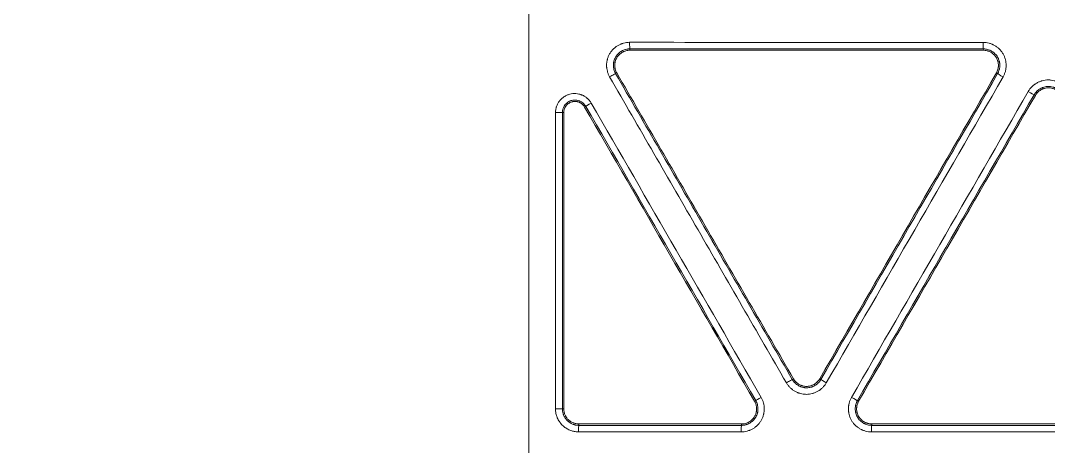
# Model space of a CAD drawing. Header units: inches. Extents: x 405346 to 489838, y -25612 to 14934.
# Drawn here: x 466959.9 to 467034.3, y 4230.5 to 4261.3 of the extents above; entities that cross this region are included whole.
import ezdxf

# ---------------------------------------------------------------- set-up
doc = ezdxf.new("R2010")
doc.units = ezdxf.units.IN
doc.header["$LTSCALE"] = 200
doc.header["$MEASUREMENT"] = 0
doc.layers.add('SS-EQ', color=2, linetype='Continuous', lineweight=20)

# ---------------------------------------------------------------- blocks, each defined once
blk = doc.blocks.new('4way무풍')
at = {"layer": 'SS-EQ'}
for p, q in [((-240.266, -62.142), (-240.266, -62.242)), ((-214.692, -62.242), (-214.691, -62.142)), ((-241.214, -63.884), (-241.3, -63.933)), ((-213.657, -63.934), (-213.744, -63.884)), ((-210.928, -65.509), (-211.014, -65.459)), ((-245.053, -66.76), (-245.152, -66.76)), ((-243.454, -66.305), (-243.541, -66.355)), ((-228.512, -86.082), (-228.427, -86.032)), ((-226.531, -86.032), (-226.444, -86.082)), ((-231.242, -87.657), (-231.155, -87.607)), ((-223.802, -87.608), (-223.716, -87.657)), ((-245.152, -88.205), (-245.053, -88.205)), ((-243.958, -89.299), (-243.958, -89.399)), ((-232.19, -89.399), (-232.19, -89.299)), ((-222.768, -89.299), (-222.768, -89.399))]:
    blk.add_line(p, q, dxfattribs=at)
for centre, major_axis, ratio, start_param, end_param in [((-240.265, -61.669), (0, 0.474), 0.045334, 1.572581, 3.10665), ((-214.691, -61.669), (0, 0.474), 0.038489, 1.573275, 3.10666), ((-241.71, -64.17), (0.41, 0.237), 0.021292, 0.034915, 1.611309), ((-213.246, -64.17), (0.41, -0.237), 0.021331, 3.176507, 4.680729), ((-211.424, -65.222), (-0.41, 0.237), 0.021198, 1.539584, 3.106678), ((-243.044, -66.068), (0.41, 0.237), 0.021455, 1.611639, 3.106678), ((-245.625, -66.76), (0.474, 0), 0.001807, 4.66548, 6.248279), ((-228.922, -86.319), (0.41, 0.237), 0.018018, 0.034912, 1.608053), ((-226.034, -86.319), (-0.41, 0.237), 0.022969, 0.034916, 1.537315), ((-230.745, -87.371), (0.41, 0.237), 0.018281, 1.608447, 3.10668), ((-224.211, -87.371), (-0.41, 0.237), 0.022805, 1.537836, 3.106677), ((-245.625, -88.205), (0.474, 0), 0.002484, 4.666131, 6.248231), ((-243.958, -89.872), (0, 0.474), 0.045633, 0.034876, 1.573391), ((-232.189, -89.872), (0, -0.474), 0.042048, 3.176551, 4.715427), ((-222.767, -89.872), (0, -0.474), 0.039449, 3.176572, 4.715816)]:
    blk.add_ellipse(centre, major_axis=major_axis, ratio=ratio, start_param=start_param, end_param=end_param, dxfattribs=at)
for points, knots in [([(-0.032, -346.294), (-6.969, -346.294), (-13.906, -346.294), (-27.78, -346.294), (-34.717, -346.294), (-55.528, -346.294), (-69.403, -346.294), (-97.151, -346.294), (-111.025, -346.294), (-138.774, -346.294), (-152.648, -346.294), (-180.396, -346.294), (-194.27, -346.294), (-215.082, -346.294), (-222.019, -346.294), (-235.893, -346.294), (-242.83, -346.294), (-253.236, -346.294), (-256.704, -346.293), (-263.641, -346.293), (-267.11, -346.294), (-272.313, -346.294), (-274.047, -346.294), (-276.648, -346.294), (-277.515, -346.294), (-279.25, -346.294), (-280.117, -346.293), (-281.418, -346.293), (-281.851, -346.293), (-282.718, -346.293), (-283.152, -346.293), (-283.802, -346.293), (-284.019, -346.294), (-284.453, -346.294), (-284.669, -346.294), (-285.103, -346.294), (-285.32, -346.293), (-285.753, -346.291), (-285.97, -346.288), (-286.62, -346.277), (-287.053, -346.265), (-287.92, -346.232), (-288.353, -346.21), (-289.653, -346.133), (-290.519, -346.062), (-291.817, -345.929), (-292.25, -345.88), (-292.899, -345.799), (-293.116, -345.771), (-293.548, -345.713), (-294.627, -345.561), (-295.697, -345.382), (-298.249, -344.898), (-299.929, -344.504), (-302.417, -343.81), (-304.065, -343.313), (-305.692, -342.746), (-308.116, -341.843), (-309.711, -341.172), (-311.481, -340.336), (-311.677, -340.242), (-312.069, -340.051), (-312.265, -339.955), (-312.85, -339.663), (-313.238, -339.464), (-314.393, -338.857), (-315.91, -338.018), (-317.384, -337.119), (-318.837, -336.19), (-319.553, -335.711), (-320.962, -334.724), (-322.351, -333.708), (-324.369, -332.095), (-326.323, -330.394), (-327.582, -329.2), (-328.355, -328.435), (-328.586, -328.204), (-328.815, -327.971), (-328.968, -327.815), (-329.044, -327.737), (-329.423, -327.345), (-329.723, -327.029), (-330.61, -326.073), (-331.762, -324.777), (-333.398, -322.77), (-334.43, -321.391), (-335.932, -319.291), (-336.873, -317.851), (-338.196, -315.627), (-339.047, -314.124), (-339.838, -312.58), (-340.313, -311.601), (-340.454, -311.306), (-340.593, -311.01), (-340.685, -310.813), (-340.731, -310.713), (-340.958, -310.218), (-341.135, -309.821), (-341.654, -308.624), (-342.309, -307.019), (-343.186, -304.583), (-343.7, -302.939), (-344.419, -300.46), (-344.828, -298.788), (-345.336, -296.251), (-345.487, -295.401), (-345.755, -293.691), (-345.871, -292.831), (-345.994, -291.749), (-346.017, -291.533), (-346.062, -291.099), (-346.083, -290.882), (-346.143, -290.23), (-346.178, -289.796), (-346.239, -288.927), (-346.265, -288.493), (-346.307, -287.624), (-346.324, -287.19), (-346.342, -286.538), (-346.347, -286.321), (-346.354, -285.886), (-346.356, -285.669), (-346.359, -285.235), (-346.359, -285.017), (-346.359, -284.583), (-346.359, -284.366), (-346.358, -283.714), (-346.358, -283.28), (-346.358, -282.411), (-346.358, -281.976), (-346.358, -280.673), (-346.358, -279.804), (-346.359, -278.066), (-346.359, -277.197), (-346.359, -274.59), (-346.359, -272.852), (-346.358, -264.163), (-346.358, -257.211), (-346.359, -236.356), (-346.359, -222.453), (-346.359, -194.646), (-346.359, -180.743), (-346.359, -152.936), (-346.359, -139.033), (-346.359, -111.226), (-346.359, -69.517), (-346.359, -27.807), (-346.359, 0)], [0, 0, 0, 0, 0.03125, 0.03125, 0.0625, 0.0625, 0.125, 0.125, 0.1875, 0.1875, 0.25, 0.25, 0.3125, 0.3125, 0.34375, 0.34375, 0.375, 0.375, 0.390625, 0.390625, 0.40625, 0.40625, 0.414063, 0.414063, 0.417969, 0.417969, 0.421875, 0.421875, 0.423828, 0.423828, 0.425781, 0.425781, 0.426758, 0.426758, 0.427734, 0.427734, 0.428711, 0.428711, 0.429688, 0.429688, 0.431641, 0.431641, 0.433594, 0.433594, 0.4375, 0.4375, 0.439453, 0.439453, 0.44043, 0.44043, 0.441406, 0.445313, 0.445313, 0.453125, 0.453125, 0.457031, 0.460938, 0.460938, 0.46875, 0.46875, 0.469727, 0.469727, 0.470703, 0.470703, 0.472656, 0.472656, 0.476563, 0.480469, 0.480469, 0.484375, 0.484375, 0.488281, 0.492188, 0.496094, 0.5, 0.5, 0.500977, 0.501465, 0.501465, 0.501953, 0.501953, 0.503906, 0.503906, 0.507813, 0.511719, 0.515625, 0.515625, 0.523438, 0.523438, 0.527344, 0.53125, 0.53125, 0.532227, 0.532715, 0.532715, 0.533203, 0.533203, 0.535156, 0.535156, 0.539063, 0.542969, 0.546875, 0.546875, 0.554688, 0.554688, 0.558594, 0.558594, 0.5625, 0.5625, 0.563477, 0.563477, 0.564453, 0.564453, 0.566406, 0.566406, 0.568359, 0.568359, 0.570313, 0.570313, 0.571289, 0.571289, 0.572266, 0.572266, 0.573242, 0.573242, 0.574219, 0.574219, 0.576172, 0.576172, 0.578125, 0.578125, 0.582031, 0.582031, 0.585938, 0.585938, 0.59375, 0.59375, 0.625, 0.625, 0.6875, 0.6875, 0.75, 0.75, 0.8125, 0.8125, 0.875, 1, 1, 1, 1]), ([(-345.164, 0), (-345.164, -27.72), (-345.163, -69.3), (-345.162, -110.879), (-345.161, -138.599), (-345.16, -152.459), (-345.158, -180.179), (-345.157, -194.038), (-345.154, -221.758), (-345.152, -235.618), (-345.147, -256.408), (-345.146, -263.338), (-345.145, -272), (-345.144, -273.733), (-345.144, -276.331), (-345.144, -277.198), (-345.143, -278.93), (-345.142, -279.796), (-345.142, -281.096), (-345.141, -281.529), (-345.141, -282.395), (-345.141, -282.828), (-345.141, -283.694), (-345.141, -284.128), (-345.14, -284.777), (-345.139, -284.994), (-345.136, -285.427), (-345.134, -285.643), (-345.124, -286.293), (-345.113, -286.726), (-345.08, -287.592), (-345.06, -288.025), (-345.009, -288.891), (-344.978, -289.324), (-344.926, -289.973), (-344.898, -290.298), (-344.868, -290.623), (-344.847, -290.839), (-344.836, -290.947), (-344.736, -291.92), (-344.629, -292.78), (-344.379, -294.49), (-344.236, -295.341), (-343.754, -297.876), (-343.361, -299.547), (-342.665, -302.025), (-342.166, -303.667), (-341.312, -306.101), (-340.67, -307.704), (-340.162, -308.899), (-339.901, -309.494), (-339.629, -310.087), (-339.446, -310.481), (-339.353, -310.678), (-338.885, -311.657), (-338.495, -312.43), (-337.684, -313.955), (-337.263, -314.706), (-336.391, -316.189), (-335.94, -316.919), (-335.007, -318.36), (-334.525, -319.069), (-333.532, -320.468), (-332.508, -321.846), (-330.881, -323.85), (-329.735, -325.144), (-328.853, -326.098), (-328.555, -326.413), (-328.177, -326.804), (-328.101, -326.882), (-327.949, -327.038), (-327.721, -327.27), (-327.491, -327.501), (-326.721, -328.264), (-325.466, -329.454), (-323.518, -331.15), (-321.504, -332.756), (-320.119, -333.767), (-318.711, -334.749), (-317.997, -335.224), (-316.546, -336.146), (-315.81, -336.593), (-314.315, -337.455), (-313.557, -337.871), (-312.595, -338.371), (-312.305, -338.52), (-312.014, -338.667), (-311.819, -338.764), (-311.722, -338.813), (-311.235, -339.053), (-310.844, -339.241), (-309.666, -339.791), (-308.875, -340.139), (-307.283, -340.8), (-305.68, -341.425), (-303.244, -342.258), (-301.598, -342.743), (-299.114, -343.417), (-297.436, -343.797), (-294.888, -344.259), (-294.033, -344.395), (-292.957, -344.543), (-292.742, -344.571), (-292.31, -344.625), (-291.663, -344.704), (-291.015, -344.771), (-289.72, -344.892), (-288.856, -344.954), (-287.56, -345.019), (-287.128, -345.036), (-286.48, -345.054), (-286.264, -345.059), (-285.831, -345.067), (-285.615, -345.069), (-285.183, -345.073), (-284.967, -345.074), (-284.534, -345.075), (-284.318, -345.075), (-283.67, -345.076), (-283.237, -345.076), (-282.589, -345.076), (-282.373, -345.076), (-281.94, -345.076), (-281.724, -345.076), (-281.075, -345.076), (-280.643, -345.077), (-279.346, -345.077), (-278.481, -345.078), (-276.752, -345.079), (-275.887, -345.079), (-273.293, -345.079), (-271.563, -345.08), (-262.916, -345.081), (-255.998, -345.082), (-242.162, -345.085), (-235.244, -345.086), (-221.408, -345.089), (-214.49, -345.09), (-193.736, -345.092), (-179.9, -345.094), (-152.228, -345.096), (-138.392, -345.096), (-110.72, -345.097), (-96.884, -345.098), (-69.212, -345.098), (-55.376, -345.099), (-34.622, -345.099), (-27.704, -345.099), (-13.868, -345.099), (-6.95, -345.099), (-0.032, -345.099)], [0, 0, 0, 0, 0.125, 0.1875, 0.1875, 0.25, 0.25, 0.3125, 0.3125, 0.375, 0.375, 0.40625, 0.40625, 0.414063, 0.414063, 0.417969, 0.417969, 0.421875, 0.421875, 0.423828, 0.423828, 0.425781, 0.425781, 0.427734, 0.427734, 0.428711, 0.428711, 0.429688, 0.429688, 0.431641, 0.431641, 0.433594, 0.433594, 0.435547, 0.435547, 0.436523, 0.437012, 0.437012, 0.4375, 0.4375, 0.441406, 0.441406, 0.445313, 0.445313, 0.453125, 0.453125, 0.457031, 0.460938, 0.464844, 0.464844, 0.466797, 0.467773, 0.467773, 0.46875, 0.46875, 0.472656, 0.472656, 0.476563, 0.476563, 0.480469, 0.480469, 0.484375, 0.484375, 0.488281, 0.492188, 0.496094, 0.496094, 0.498047, 0.498047, 0.498535, 0.498535, 0.499023, 0.5, 0.5, 0.503906, 0.507813, 0.511719, 0.515625, 0.515625, 0.519531, 0.519531, 0.523438, 0.523438, 0.527344, 0.527344, 0.52832, 0.528809, 0.528809, 0.529297, 0.529297, 0.53125, 0.53125, 0.535156, 0.535156, 0.539063, 0.542969, 0.546875, 0.546875, 0.554688, 0.554688, 0.558594, 0.558594, 0.55957, 0.55957, 0.560547, 0.5625, 0.5625, 0.566406, 0.566406, 0.568359, 0.568359, 0.569336, 0.569336, 0.570313, 0.570313, 0.571289, 0.571289, 0.572266, 0.572266, 0.574219, 0.574219, 0.575195, 0.575195, 0.576172, 0.576172, 0.578125, 0.578125, 0.582031, 0.582031, 0.585938, 0.585938, 0.59375, 0.59375, 0.625, 0.625, 0.65625, 0.65625, 0.6875, 0.6875, 0.75, 0.75, 0.8125, 0.8125, 0.875, 0.875, 0.9375, 0.9375, 0.96875, 0.96875, 1, 1, 1, 1]), ([(-247.586, 0), (-247.586, -19.492), (-247.586, -38.984), (-247.586, -68.221), (-247.586, -77.967), (-247.586, -92.586), (-247.586, -97.459), (-247.586, -107.204), (-247.586, -112.077), (-247.586, -136.442), (-247.586, -155.933), (-247.586, -180.297), (-247.586, -185.17), (-247.586, -192.479), (-247.586, -194.916), (-247.586, -198.57), (-247.586, -199.788), (-247.586, -201.616), (-247.586, -202.225), (-247.586, -203.443), (-247.586, -204.052), (-247.586, -207.097), (-247.586, -209.534), (-247.586, -214.406), (-247.586, -216.842), (-247.586, -221.715), (-247.586, -224.151), (-247.586, -229.023), (-247.586, -231.46), (-247.586, -233.896)], [0, 0, 0, 0, 0.25, 0.25, 0.375, 0.375, 0.4375, 0.4375, 0.5, 0.5, 0.75, 0.75, 0.8125, 0.8125, 0.84375, 0.84375, 0.859375, 0.859375, 0.867187, 0.867187, 0.875, 0.875, 0.90625, 0.90625, 0.9375, 0.9375, 0.96875, 0.96875, 1, 1, 1, 1]), ([(-241.731, -64.171), (-241.75, -64.139), (-241.767, -64.107), (-241.799, -64.041), (-241.814, -64.008), (-241.856, -63.907), (-241.901, -63.769), (-241.929, -63.627), (-241.941, -63.536), (-241.943, -63.518), (-241.946, -63.481), (-241.951, -63.427), (-241.952, -63.372), (-241.952, -63.263), (-241.947, -63.191), (-241.934, -63.083), (-241.928, -63.047), (-241.917, -62.993), (-241.913, -62.975), (-241.905, -62.939), (-241.901, -62.922), (-241.878, -62.833), (-241.831, -62.696), (-241.768, -62.566), (-241.713, -62.471), (-241.693, -62.44), (-241.652, -62.379), (-241.631, -62.35), (-241.565, -62.264), (-241.517, -62.209), (-241.439, -62.133), (-241.4, -62.096), (-241.358, -62.061), (-241.329, -62.038), (-241.315, -62.026), (-241.242, -61.971), (-241.121, -61.89), (-240.991, -61.826), (-240.907, -61.791), (-240.89, -61.784), (-240.856, -61.771), (-240.839, -61.765), (-240.787, -61.747), (-240.752, -61.737), (-240.647, -61.708), (-240.576, -61.694), (-240.433, -61.674), (-240.36, -61.669), (-240.287, -61.669)], [0, 0, 0, 0, 0.03125, 0.03125, 0.0625, 0.0625, 0.125, 0.1875, 0.1875, 0.203125, 0.203125, 0.21875, 0.25, 0.25, 0.3125, 0.3125, 0.34375, 0.34375, 0.359375, 0.359375, 0.375, 0.375, 0.4375, 0.5, 0.5, 0.53125, 0.53125, 0.5625, 0.5625, 0.625, 0.625, 0.65625, 0.671875, 0.671875, 0.6875, 0.6875, 0.75, 0.8125, 0.8125, 0.828125, 0.828125, 0.84375, 0.84375, 0.875, 0.875, 0.9375, 0.9375, 1, 1, 1, 1]), ([(-214.709, -61.67), (-214.672, -61.67), (-214.636, -61.671), (-214.562, -61.676), (-214.526, -61.68), (-214.418, -61.694), (-214.276, -61.723), (-214.139, -61.771), (-214.055, -61.806), (-214.038, -61.813), (-214.005, -61.828), (-213.955, -61.852), (-213.907, -61.878), (-213.813, -61.932), (-213.753, -61.972), (-213.666, -62.038), (-213.638, -62.061), (-213.597, -62.097), (-213.583, -62.109), (-213.556, -62.134), (-213.543, -62.147), (-213.478, -62.211), (-213.382, -62.32), (-213.301, -62.44), (-213.246, -62.535), (-213.229, -62.568), (-213.197, -62.633), (-213.182, -62.666), (-213.141, -62.767), (-213.118, -62.836), (-213.09, -62.941), (-213.082, -62.976), (-213.071, -63.03), (-213.068, -63.048), (-213.062, -63.084), (-213.06, -63.102), (-213.048, -63.193), (-213.039, -63.338), (-213.048, -63.482), (-213.06, -63.573), (-213.062, -63.591), (-213.068, -63.627), (-213.071, -63.645), (-213.082, -63.699), (-213.09, -63.734), (-213.118, -63.84), (-213.141, -63.909), (-213.196, -64.042), (-213.228, -64.108), (-213.264, -64.171)], [0, 0, 0, 0, 0.03125, 0.03125, 0.0625, 0.0625, 0.125, 0.1875, 0.1875, 0.203125, 0.203125, 0.21875, 0.25, 0.25, 0.3125, 0.3125, 0.34375, 0.34375, 0.359375, 0.359375, 0.375, 0.375, 0.4375, 0.5, 0.5, 0.53125, 0.53125, 0.5625, 0.5625, 0.625, 0.625, 0.65625, 0.65625, 0.671875, 0.671875, 0.6875, 0.6875, 0.75, 0.8125, 0.8125, 0.828125, 0.828125, 0.84375, 0.84375, 0.875, 0.875, 0.9375, 0.9375, 1, 1, 1, 1]), ([(-240.266, -62.142), (-240.269, -62.142), (-240.273, -62.142), (-240.279, -62.142), (-240.289, -62.142), (-240.312, -62.143), (-240.357, -62.145), (-240.396, -62.149), (-240.473, -62.16), (-240.524, -62.17), (-240.599, -62.191), (-240.624, -62.198), (-240.673, -62.215), (-240.698, -62.225), (-240.77, -62.255), (-240.863, -62.301), (-240.949, -62.358), (-241.001, -62.398), (-241.011, -62.406), (-241.032, -62.423), (-241.062, -62.448), (-241.09, -62.474), (-241.146, -62.529), (-241.18, -62.568), (-241.228, -62.629), (-241.243, -62.65), (-241.272, -62.694), (-241.286, -62.716), (-241.325, -62.784), (-241.348, -62.83), (-241.387, -62.926), (-241.404, -62.975), (-241.42, -63.039), (-241.424, -63.051), (-241.429, -63.077), (-241.432, -63.09), (-241.44, -63.128), (-241.444, -63.154), (-241.454, -63.231), (-241.457, -63.283), (-241.457, -63.361), (-241.456, -63.387), (-241.454, -63.426), (-241.453, -63.439), (-241.45, -63.465), (-241.449, -63.478), (-241.441, -63.543), (-241.421, -63.645), (-241.388, -63.744), (-241.359, -63.816), (-241.348, -63.84), (-241.331, -63.875), (-241.325, -63.887), (-241.316, -63.904), (-241.311, -63.913), (-241.306, -63.922), (-241.303, -63.927), (-241.301, -63.93), (-241.3, -63.933)], [0, 0, 0, 0, 0.003906, 0.003906, 0.007812, 0.015625, 0.03125, 0.0625, 0.0625, 0.125, 0.125, 0.15625, 0.15625, 0.1875, 0.1875, 0.25, 0.3125, 0.3125, 0.328125, 0.328125, 0.34375, 0.375, 0.375, 0.4375, 0.4375, 0.46875, 0.46875, 0.5, 0.5, 0.5625, 0.5625, 0.625, 0.625, 0.640625, 0.640625, 0.65625, 0.65625, 0.6875, 0.6875, 0.75, 0.75, 0.78125, 0.78125, 0.796875, 0.796875, 0.8125, 0.8125, 0.875, 0.9375, 0.9375, 0.96875, 0.96875, 0.984375, 0.984375, 0.992188, 0.996094, 0.996094, 1, 1, 1, 1]), ([(-241.214, -63.884), (-241.238, -63.842), (-241.259, -63.799), (-241.295, -63.711), (-241.31, -63.666), (-241.328, -63.597), (-241.333, -63.573), (-241.342, -63.526), (-241.346, -63.502), (-241.355, -63.431), (-241.361, -63.336), (-241.355, -63.241), (-241.348, -63.182), (-241.346, -63.17), (-241.342, -63.146), (-241.336, -63.111), (-241.328, -63.076), (-241.31, -63.007), (-241.295, -62.962), (-241.268, -62.896), (-241.258, -62.874), (-241.237, -62.831), (-241.226, -62.81), (-241.19, -62.747), (-241.137, -62.668), (-241.074, -62.597), (-241.023, -62.547), (-241.005, -62.53), (-240.969, -62.499), (-240.95, -62.484), (-240.893, -62.441), (-240.854, -62.414), (-240.792, -62.379), (-240.771, -62.367), (-240.728, -62.346), (-240.706, -62.336), (-240.64, -62.308), (-240.55, -62.277), (-240.457, -62.258), (-240.363, -62.245), (-240.314, -62.242), (-240.266, -62.242)], [0, 0, 0, 0, 0.0625, 0.0625, 0.125, 0.125, 0.15625, 0.15625, 0.1875, 0.1875, 0.25, 0.3125, 0.3125, 0.328125, 0.328125, 0.34375, 0.375, 0.375, 0.4375, 0.4375, 0.46875, 0.46875, 0.5, 0.5, 0.5625, 0.625, 0.625, 0.65625, 0.65625, 0.6875, 0.6875, 0.75, 0.75, 0.78125, 0.78125, 0.8125, 0.8125, 0.875, 0.9375, 0.9375, 1, 1, 1, 1]), ([(-214.692, -62.242), (-214.643, -62.242), (-214.596, -62.245), (-214.502, -62.258), (-214.455, -62.268), (-214.386, -62.287), (-214.364, -62.294), (-214.318, -62.309), (-214.296, -62.318), (-214.23, -62.346), (-214.144, -62.388), (-214.065, -62.441), (-214.017, -62.477), (-214.008, -62.484), (-213.989, -62.499), (-213.962, -62.523), (-213.935, -62.547), (-213.885, -62.597), (-213.853, -62.632), (-213.81, -62.689), (-213.796, -62.708), (-213.769, -62.748), (-213.756, -62.768), (-213.72, -62.83), (-213.678, -62.916), (-213.648, -63.006), (-213.63, -63.075), (-213.624, -63.099), (-213.615, -63.146), (-213.611, -63.17), (-213.602, -63.241), (-213.599, -63.288), (-213.599, -63.359), (-213.6, -63.395), (-213.603, -63.431), (-213.605, -63.455), (-213.607, -63.467), (-213.614, -63.526), (-213.633, -63.62), (-213.662, -63.71), (-213.699, -63.798), (-213.72, -63.842), (-213.744, -63.884)], [0, 0, 0, 0, 0.0625, 0.0625, 0.125, 0.125, 0.15625, 0.15625, 0.1875, 0.1875, 0.25, 0.3125, 0.3125, 0.328125, 0.328125, 0.34375, 0.375, 0.375, 0.4375, 0.4375, 0.46875, 0.46875, 0.5, 0.5, 0.5625, 0.625, 0.625, 0.65625, 0.65625, 0.6875, 0.6875, 0.75, 0.75, 0.78125, 0.796875, 0.796875, 0.8125, 0.8125, 0.875, 0.9375, 0.9375, 1, 1, 1, 1]), ([(-213.657, -63.934), (-213.655, -63.931), (-213.653, -63.928), (-213.65, -63.922), (-213.645, -63.914), (-213.634, -63.894), (-213.614, -63.853), (-213.598, -63.817), (-213.568, -63.745), (-213.552, -63.696), (-213.532, -63.621), (-213.526, -63.595), (-213.516, -63.544), (-213.512, -63.518), (-213.502, -63.44), (-213.496, -63.336), (-213.502, -63.233), (-213.51, -63.168), (-213.512, -63.155), (-213.517, -63.129), (-213.523, -63.09), (-213.532, -63.052), (-213.552, -62.977), (-213.568, -62.928), (-213.598, -62.855), (-213.608, -62.832), (-213.631, -62.785), (-213.644, -62.761), (-213.683, -62.693), (-213.712, -62.65), (-213.776, -62.569), (-213.81, -62.53), (-213.866, -62.475), (-213.885, -62.457), (-213.925, -62.423), (-213.945, -62.406), (-214.007, -62.359), (-214.05, -62.33), (-214.118, -62.291), (-214.152, -62.273), (-214.187, -62.256), (-214.211, -62.245), (-214.223, -62.24), (-214.284, -62.215), (-214.382, -62.181), (-214.483, -62.16), (-214.561, -62.149), (-214.587, -62.147), (-214.626, -62.144), (-214.639, -62.143), (-214.659, -62.143), (-214.668, -62.142), (-214.678, -62.142), (-214.685, -62.142), (-214.688, -62.142), (-214.691, -62.142)], [0, 0, 0, 0, 0.003906, 0.003906, 0.007812, 0.015625, 0.03125, 0.0625, 0.0625, 0.125, 0.125, 0.15625, 0.15625, 0.1875, 0.1875, 0.25, 0.3125, 0.3125, 0.328125, 0.328125, 0.34375, 0.375, 0.375, 0.4375, 0.4375, 0.46875, 0.46875, 0.5, 0.5, 0.5625, 0.5625, 0.625, 0.625, 0.65625, 0.65625, 0.6875, 0.6875, 0.75, 0.75, 0.78125, 0.796875, 0.796875, 0.8125, 0.8125, 0.875, 0.9375, 0.9375, 0.96875, 0.96875, 0.984375, 0.984375, 0.992188, 0.996094, 0.996094, 1, 1, 1, 1]), ([(-241.3, -63.933), (-239.169, -67.624), (-237.037, -71.316), (-232.775, -78.699), (-230.644, -82.39), (-228.512, -86.082)], [0, 0, 0, 0, 0.5, 0.5, 1, 1, 1, 1]), ([(-241.214, -63.884), (-239.083, -67.575), (-236.952, -71.266), (-232.689, -78.649), (-230.558, -82.34), (-228.427, -86.032)], [0, 0, 0, 0, 0.5, 0.5, 1, 1, 1, 1]), ([(-228.942, -86.32), (-231.074, -82.628), (-233.205, -78.937), (-237.468, -71.554), (-239.6, -67.862), (-241.731, -64.171)], [0, 0, 0, 0, 0.5, 0.5, 1, 1, 1, 1]), ([(-211.442, -65.224), (-211.424, -65.192), (-211.404, -65.161), (-211.363, -65.1), (-211.342, -65.07), (-211.275, -64.984), (-211.179, -64.876), (-211.069, -64.78), (-210.997, -64.725), (-210.982, -64.714), (-210.952, -64.693), (-210.907, -64.662), (-210.861, -64.633), (-210.766, -64.579), (-210.701, -64.547), (-210.601, -64.505), (-210.567, -64.492), (-210.515, -64.474), (-210.498, -64.468), (-210.463, -64.457), (-210.445, -64.452), (-210.357, -64.428), (-210.215, -64.4), (-210.07, -64.39), (-209.961, -64.39), (-209.924, -64.391), (-209.851, -64.396), (-209.815, -64.4), (-209.707, -64.414), (-209.636, -64.429), (-209.532, -64.457), (-209.497, -64.468), (-209.445, -64.486), (-209.428, -64.492), (-209.394, -64.505), (-209.377, -64.512), (-209.292, -64.547), (-209.162, -64.611), (-209.041, -64.692), (-208.969, -64.747), (-208.955, -64.758), (-208.926, -64.781), (-208.912, -64.793), (-208.871, -64.829), (-208.844, -64.854), (-208.767, -64.931), (-208.719, -64.985), (-208.63, -65.1), (-208.59, -65.16), (-208.553, -65.224)], [0, 0, 0, 0, 0.03125, 0.03125, 0.0625, 0.0625, 0.125, 0.1875, 0.1875, 0.203125, 0.203125, 0.21875, 0.25, 0.25, 0.3125, 0.3125, 0.34375, 0.34375, 0.359375, 0.359375, 0.375, 0.375, 0.4375, 0.5, 0.5, 0.53125, 0.53125, 0.5625, 0.5625, 0.625, 0.625, 0.65625, 0.65625, 0.671875, 0.671875, 0.6875, 0.6875, 0.75, 0.8125, 0.8125, 0.828125, 0.828125, 0.84375, 0.84375, 0.875, 0.875, 0.9375, 0.9375, 1, 1, 1, 1]), ([(-245.648, -66.761), (-245.648, -66.684), (-245.641, -66.609), (-245.623, -66.497), (-245.615, -66.46), (-245.601, -66.405), (-245.596, -66.386), (-245.585, -66.35), (-245.579, -66.332), (-245.549, -66.243), (-245.519, -66.174), (-245.466, -66.074), (-245.447, -66.042), (-245.416, -65.994), (-245.405, -65.978), (-245.383, -65.947), (-245.372, -65.932), (-245.314, -65.857), (-245.264, -65.801), (-245.181, -65.725), (-245.153, -65.7), (-245.108, -65.665), (-245.093, -65.653), (-245.062, -65.631), (-245.047, -65.62), (-244.968, -65.568), (-244.902, -65.531), (-244.8, -65.485), (-244.765, -65.471), (-244.694, -65.445), (-244.657, -65.434), (-244.547, -65.404), (-244.474, -65.391), (-244.361, -65.38), (-244.324, -65.378), (-244.267, -65.377), (-244.248, -65.377), (-244.21, -65.378), (-244.191, -65.379), (-244.097, -65.386), (-244.022, -65.397), (-243.913, -65.422), (-243.877, -65.432), (-243.823, -65.449), (-243.805, -65.455), (-243.769, -65.469), (-243.751, -65.475), (-243.664, -65.512), (-243.597, -65.546), (-243.501, -65.606), (-243.47, -65.627), (-243.425, -65.661), (-243.41, -65.672), (-243.38, -65.696), (-243.366, -65.708), (-243.294, -65.771), (-243.242, -65.825), (-243.147, -65.941), (-243.104, -66.003), (-243.066, -66.069)], [0, 0, 0, 0, 0.0625, 0.0625, 0.09375, 0.09375, 0.109375, 0.109375, 0.125, 0.125, 0.1875, 0.1875, 0.21875, 0.21875, 0.234375, 0.234375, 0.25, 0.25, 0.3125, 0.3125, 0.34375, 0.34375, 0.359375, 0.359375, 0.375, 0.375, 0.4375, 0.4375, 0.46875, 0.46875, 0.5, 0.5, 0.5625, 0.5625, 0.59375, 0.59375, 0.609375, 0.609375, 0.625, 0.625, 0.6875, 0.6875, 0.71875, 0.71875, 0.734375, 0.734375, 0.75, 0.75, 0.8125, 0.8125, 0.84375, 0.84375, 0.859375, 0.859375, 0.875, 0.875, 0.9375, 0.9375, 1, 1, 1, 1]), ([(-208.946, -65.459), (-208.947, -65.456), (-208.949, -65.453), (-208.952, -65.447), (-208.957, -65.439), (-208.969, -65.419), (-208.994, -65.381), (-209.017, -65.35), (-209.065, -65.288), (-209.099, -65.249), (-209.155, -65.194), (-209.174, -65.177), (-209.213, -65.142), (-209.234, -65.126), (-209.296, -65.078), (-209.382, -65.021), (-209.476, -64.975), (-209.536, -64.95), (-209.548, -64.945), (-209.573, -64.935), (-209.61, -64.922), (-209.647, -64.911), (-209.722, -64.89), (-209.773, -64.88), (-209.85, -64.869), (-209.875, -64.866), (-209.928, -64.863), (-209.954, -64.862), (-210.032, -64.862), (-210.084, -64.866), (-210.187, -64.88), (-210.237, -64.89), (-210.313, -64.911), (-210.338, -64.919), (-210.388, -64.936), (-210.412, -64.945), (-210.484, -64.975), (-210.53, -64.998), (-210.598, -65.037), (-210.631, -65.057), (-210.663, -65.08), (-210.684, -65.095), (-210.695, -65.103), (-210.747, -65.142), (-210.826, -65.21), (-210.895, -65.288), (-210.942, -65.35), (-210.958, -65.371), (-210.98, -65.403), (-210.987, -65.414), (-210.997, -65.431), (-211.003, -65.44), (-211.008, -65.448), (-211.011, -65.454), (-211.013, -65.457), (-211.014, -65.459)], [0, 0, 0, 0, 0.003906, 0.003906, 0.007813, 0.015625, 0.03125, 0.0625, 0.0625, 0.125, 0.125, 0.15625, 0.15625, 0.1875, 0.1875, 0.25, 0.3125, 0.3125, 0.328125, 0.328125, 0.34375, 0.375, 0.375, 0.4375, 0.4375, 0.46875, 0.46875, 0.5, 0.5, 0.5625, 0.5625, 0.625, 0.625, 0.65625, 0.65625, 0.6875, 0.6875, 0.75, 0.75, 0.78125, 0.796875, 0.796875, 0.8125, 0.8125, 0.875, 0.9375, 0.9375, 0.96875, 0.96875, 0.984375, 0.984375, 0.992188, 0.996094, 0.996094, 1, 1, 1, 1]), ([(-210.928, -65.509), (-210.904, -65.467), (-210.878, -65.428), (-210.819, -65.353), (-210.788, -65.317), (-210.737, -65.267), (-210.719, -65.251), (-210.683, -65.219), (-210.664, -65.204), (-210.607, -65.161), (-210.528, -65.108), (-210.443, -65.066), (-210.387, -65.042), (-210.376, -65.038), (-210.354, -65.029), (-210.32, -65.017), (-210.286, -65.007), (-210.217, -64.988), (-210.171, -64.978), (-210.1, -64.968), (-210.077, -64.966), (-210.029, -64.963), (-210.005, -64.962), (-209.933, -64.962), (-209.838, -64.968), (-209.745, -64.987), (-209.675, -65.006), (-209.652, -65.013), (-209.607, -65.029), (-209.585, -65.038), (-209.519, -65.065), (-209.476, -65.086), (-209.414, -65.122), (-209.384, -65.141), (-209.354, -65.161), (-209.335, -65.175), (-209.325, -65.182), (-209.277, -65.218), (-209.205, -65.281), (-209.142, -65.352), (-209.084, -65.427), (-209.057, -65.467), (-209.033, -65.509)], [0, 0, 0, 0, 0.0625, 0.0625, 0.125, 0.125, 0.15625, 0.15625, 0.1875, 0.1875, 0.25, 0.3125, 0.3125, 0.328125, 0.328125, 0.34375, 0.375, 0.375, 0.4375, 0.4375, 0.46875, 0.46875, 0.5, 0.5, 0.5625, 0.625, 0.625, 0.65625, 0.65625, 0.6875, 0.6875, 0.75, 0.75, 0.78125, 0.796875, 0.796875, 0.8125, 0.8125, 0.875, 0.9375, 0.9375, 1, 1, 1, 1]), ([(-243.454, -66.305), (-243.456, -66.302), (-243.457, -66.299), (-243.46, -66.294), (-243.465, -66.286), (-243.477, -66.267), (-243.501, -66.231), (-243.523, -66.201), (-243.57, -66.144), (-243.605, -66.109), (-243.652, -66.068), (-243.661, -66.06), (-243.681, -66.044), (-243.71, -66.021), (-243.741, -66), (-243.804, -65.961), (-243.848, -65.938), (-243.905, -65.914), (-243.917, -65.91), (-243.94, -65.901), (-243.976, -65.889), (-244.011, -65.879), (-244.083, -65.863), (-244.132, -65.855), (-244.207, -65.851), (-244.232, -65.85), (-244.281, -65.851), (-244.306, -65.852), (-244.38, -65.859), (-244.428, -65.868), (-244.5, -65.887), (-244.524, -65.895), (-244.571, -65.911), (-244.594, -65.921), (-244.662, -65.951), (-244.705, -65.975), (-244.756, -66.01), (-244.767, -66.017), (-244.787, -66.031), (-244.797, -66.039), (-244.826, -66.062), (-244.845, -66.078), (-244.899, -66.129), (-244.932, -66.165), (-244.97, -66.214), (-244.978, -66.224), (-244.992, -66.245), (-244.999, -66.255), (-245.019, -66.287), (-245.032, -66.308), (-245.067, -66.374), (-245.087, -66.419), (-245.111, -66.489), (-245.118, -66.513), (-245.13, -66.562), (-245.14, -66.611), (-245.147, -66.66), (-245.15, -66.697), (-245.151, -66.716), (-245.152, -66.738), (-245.152, -66.747), (-245.152, -66.754), (-245.152, -66.757), (-245.152, -66.76)], [0, 0, 0, 0, 0.003906, 0.003906, 0.007812, 0.015625, 0.03125, 0.0625, 0.0625, 0.125, 0.125, 0.140625, 0.140625, 0.15625, 0.1875, 0.1875, 0.25, 0.25, 0.265625, 0.265625, 0.28125, 0.3125, 0.3125, 0.375, 0.375, 0.40625, 0.40625, 0.4375, 0.4375, 0.5, 0.5, 0.53125, 0.53125, 0.5625, 0.5625, 0.625, 0.625, 0.640625, 0.640625, 0.65625, 0.65625, 0.6875, 0.6875, 0.75, 0.75, 0.765625, 0.765625, 0.78125, 0.78125, 0.8125, 0.8125, 0.875, 0.875, 0.90625, 0.90625, 0.9375, 0.96875, 0.96875, 0.984375, 0.992188, 0.996094, 0.996094, 1, 1, 1, 1]), ([(-245.053, -66.76), (-245.053, -66.715), (-245.045, -66.627), (-245.024, -66.542), (-245.003, -66.478), (-244.995, -66.458), (-244.977, -66.417), (-244.967, -66.397), (-244.936, -66.339), (-244.913, -66.302), (-244.879, -66.258), (-244.872, -66.249), (-244.858, -66.232), (-244.836, -66.207), (-244.813, -66.184), (-244.764, -66.139), (-244.73, -66.111), (-244.675, -66.074), (-244.656, -66.063), (-244.617, -66.041), (-244.597, -66.031), (-244.537, -66.004), (-244.496, -65.989), (-244.432, -65.972), (-244.41, -65.967), (-244.366, -65.959), (-244.344, -65.956), (-244.279, -65.95), (-244.235, -65.949), (-244.169, -65.953), (-244.146, -65.956), (-244.102, -65.962), (-244.081, -65.966), (-244.016, -65.981), (-243.975, -65.994), (-243.924, -66.015), (-243.913, -66.02), (-243.893, -66.029), (-243.883, -66.034), (-243.854, -66.049), (-243.834, -66.06), (-243.778, -66.095), (-243.743, -66.121), (-243.693, -66.165), (-243.677, -66.18), (-243.646, -66.212), (-243.631, -66.229), (-243.589, -66.28), (-243.564, -66.316), (-243.541, -66.355)], [0, 0, 0, 0, 0.0625, 0.125, 0.125, 0.15625, 0.15625, 0.1875, 0.1875, 0.25, 0.25, 0.265625, 0.265625, 0.28125, 0.3125, 0.3125, 0.375, 0.375, 0.40625, 0.40625, 0.4375, 0.4375, 0.5, 0.5, 0.53125, 0.53125, 0.5625, 0.5625, 0.625, 0.625, 0.65625, 0.65625, 0.6875, 0.6875, 0.75, 0.75, 0.765625, 0.765625, 0.78125, 0.78125, 0.8125, 0.8125, 0.875, 0.875, 0.90625, 0.90625, 0.9375, 0.9375, 1, 1, 1, 1]), ([(-243.066, -66.069), (-241.015, -69.619), (-238.965, -73.17), (-234.865, -80.271), (-232.815, -83.821), (-230.765, -87.372)], [0, 0, 0, 0, 0.5, 0.5, 1, 1, 1, 1]), ([(-231.242, -87.657), (-233.292, -84.107), (-235.342, -80.556), (-239.442, -73.456), (-241.491, -69.905), (-243.541, -66.355)], [0, 0, 0, 0, 0.5, 0.5, 1, 1, 1, 1]), ([(-231.155, -87.607), (-233.205, -84.057), (-235.255, -80.506), (-239.354, -73.405), (-241.404, -69.855), (-243.454, -66.305)], [0, 0, 0, 0, 0.5, 0.5, 1, 1, 1, 1]), ([(-228.512, -86.082), (-228.511, -86.084), (-228.509, -86.087), (-228.506, -86.093), (-228.501, -86.101), (-228.489, -86.121), (-228.464, -86.159), (-228.441, -86.191), (-228.394, -86.252), (-228.359, -86.291), (-228.304, -86.346), (-228.285, -86.364), (-228.245, -86.398), (-228.225, -86.415), (-228.162, -86.462), (-228.076, -86.52), (-227.983, -86.566), (-227.923, -86.591), (-227.91, -86.596), (-227.886, -86.605), (-227.849, -86.619), (-227.812, -86.63), (-227.737, -86.651), (-227.686, -86.661), (-227.609, -86.672), (-227.583, -86.674), (-227.531, -86.678), (-227.505, -86.679), (-227.426, -86.679), (-227.374, -86.675), (-227.272, -86.661), (-227.221, -86.651), (-227.146, -86.63), (-227.12, -86.623), (-227.071, -86.606), (-227.047, -86.596), (-226.975, -86.566), (-226.928, -86.543), (-226.861, -86.504), (-226.828, -86.484), (-226.795, -86.462), (-226.774, -86.446), (-226.763, -86.439), (-226.711, -86.399), (-226.633, -86.331), (-226.564, -86.254), (-226.516, -86.192), (-226.501, -86.171), (-226.479, -86.138), (-226.471, -86.127), (-226.461, -86.11), (-226.456, -86.102), (-226.451, -86.093), (-226.447, -86.088), (-226.446, -86.085), (-226.444, -86.082)], [0, 0, 0, 0, 0.003906, 0.003906, 0.007813, 0.015625, 0.03125, 0.0625, 0.0625, 0.125, 0.125, 0.15625, 0.15625, 0.1875, 0.1875, 0.25, 0.3125, 0.3125, 0.328125, 0.328125, 0.34375, 0.375, 0.375, 0.4375, 0.4375, 0.46875, 0.46875, 0.5, 0.5, 0.5625, 0.5625, 0.625, 0.625, 0.65625, 0.65625, 0.6875, 0.6875, 0.75, 0.75, 0.78125, 0.796875, 0.796875, 0.8125, 0.8125, 0.875, 0.9375, 0.9375, 0.96875, 0.96875, 0.984375, 0.984375, 0.992187, 0.996094, 0.996094, 1, 1, 1, 1]), ([(-226.531, -86.032), (-226.555, -86.074), (-226.582, -86.113), (-226.64, -86.188), (-226.672, -86.224), (-226.723, -86.274), (-226.74, -86.29), (-226.776, -86.322), (-226.795, -86.337), (-226.852, -86.38), (-226.931, -86.433), (-227.017, -86.475), (-227.072, -86.499), (-227.083, -86.503), (-227.106, -86.512), (-227.139, -86.524), (-227.174, -86.534), (-227.242, -86.553), (-227.289, -86.563), (-227.359, -86.573), (-227.383, -86.575), (-227.431, -86.578), (-227.455, -86.579), (-227.527, -86.579), (-227.622, -86.573), (-227.715, -86.554), (-227.784, -86.535), (-227.807, -86.528), (-227.852, -86.512), (-227.875, -86.503), (-227.941, -86.476), (-227.983, -86.455), (-228.045, -86.419), (-228.075, -86.4), (-228.105, -86.38), (-228.125, -86.366), (-228.134, -86.359), (-228.182, -86.323), (-228.254, -86.26), (-228.317, -86.189), (-228.376, -86.114), (-228.403, -86.074), (-228.427, -86.032)], [0, 0, 0, 0, 0.0625, 0.0625, 0.125, 0.125, 0.15625, 0.15625, 0.1875, 0.1875, 0.25, 0.3125, 0.3125, 0.328125, 0.328125, 0.34375, 0.375, 0.375, 0.4375, 0.4375, 0.46875, 0.46875, 0.5, 0.5, 0.5625, 0.625, 0.625, 0.65625, 0.65625, 0.6875, 0.6875, 0.75, 0.75, 0.78125, 0.796875, 0.796875, 0.8125, 0.8125, 0.875, 0.9375, 0.9375, 1, 1, 1, 1]), ([(-226.053, -86.32), (-226.071, -86.352), (-226.091, -86.383), (-226.132, -86.444), (-226.153, -86.474), (-226.22, -86.56), (-226.316, -86.668), (-226.426, -86.763), (-226.498, -86.819), (-226.513, -86.83), (-226.543, -86.851), (-226.588, -86.882), (-226.634, -86.911), (-226.729, -86.965), (-226.793, -86.997), (-226.894, -87.039), (-226.928, -87.052), (-226.98, -87.07), (-226.997, -87.076), (-227.032, -87.086), (-227.05, -87.091), (-227.138, -87.115), (-227.28, -87.144), (-227.425, -87.154), (-227.534, -87.154), (-227.571, -87.153), (-227.644, -87.148), (-227.68, -87.144), (-227.788, -87.129), (-227.859, -87.115), (-227.963, -87.087), (-227.998, -87.076), (-228.05, -87.058), (-228.067, -87.052), (-228.101, -87.039), (-228.118, -87.032), (-228.203, -86.997), (-228.333, -86.932), (-228.453, -86.852), (-228.526, -86.797), (-228.54, -86.786), (-228.569, -86.762), (-228.583, -86.751), (-228.624, -86.715), (-228.651, -86.69), (-228.728, -86.613), (-228.776, -86.559), (-228.865, -86.444), (-228.905, -86.384), (-228.942, -86.32)], [0, 0, 0, 0, 0.03125, 0.03125, 0.0625, 0.0625, 0.125, 0.1875, 0.1875, 0.203125, 0.203125, 0.21875, 0.25, 0.25, 0.3125, 0.3125, 0.34375, 0.34375, 0.359375, 0.359375, 0.375, 0.375, 0.4375, 0.5, 0.5, 0.53125, 0.53125, 0.5625, 0.5625, 0.625, 0.625, 0.65625, 0.65625, 0.671875, 0.671875, 0.6875, 0.6875, 0.75, 0.8125, 0.8125, 0.828125, 0.828125, 0.84375, 0.84375, 0.875, 0.875, 0.9375, 0.9375, 1, 1, 1, 1]), ([(-230.765, -87.372), (-230.746, -87.404), (-230.729, -87.436), (-230.697, -87.502), (-230.682, -87.536), (-230.64, -87.637), (-230.595, -87.774), (-230.567, -87.916), (-230.555, -88.007), (-230.553, -88.026), (-230.55, -88.062), (-230.545, -88.117), (-230.544, -88.171), (-230.544, -88.28), (-230.548, -88.352), (-230.562, -88.46), (-230.568, -88.496), (-230.579, -88.55), (-230.583, -88.568), (-230.591, -88.604), (-230.595, -88.622), (-230.618, -88.71), (-230.665, -88.847), (-230.728, -88.977), (-230.783, -89.072), (-230.803, -89.104), (-230.843, -89.164), (-230.865, -89.194), (-230.931, -89.28), (-230.979, -89.334), (-231.056, -89.41), (-231.096, -89.447), (-231.138, -89.483), (-231.167, -89.506), (-231.181, -89.517), (-231.254, -89.572), (-231.375, -89.653), (-231.504, -89.717), (-231.588, -89.752), (-231.605, -89.759), (-231.64, -89.772), (-231.657, -89.778), (-231.709, -89.796), (-231.744, -89.807), (-231.849, -89.835), (-231.92, -89.849), (-232.063, -89.869), (-232.136, -89.874), (-232.209, -89.874)], [0, 0, 0, 0, 0.03125, 0.03125, 0.0625, 0.0625, 0.125, 0.1875, 0.1875, 0.203125, 0.203125, 0.21875, 0.25, 0.25, 0.3125, 0.3125, 0.34375, 0.34375, 0.359375, 0.359375, 0.375, 0.375, 0.4375, 0.5, 0.5, 0.53125, 0.53125, 0.5625, 0.5625, 0.625, 0.625, 0.65625, 0.671875, 0.671875, 0.6875, 0.6875, 0.75, 0.8125, 0.8125, 0.828125, 0.828125, 0.84375, 0.84375, 0.875, 0.875, 0.9375, 0.9375, 1, 1, 1, 1]), ([(-232.19, -89.399), (-232.187, -89.399), (-232.183, -89.399), (-232.177, -89.399), (-232.167, -89.399), (-232.144, -89.398), (-232.098, -89.396), (-232.06, -89.392), (-231.983, -89.381), (-231.932, -89.371), (-231.857, -89.35), (-231.832, -89.343), (-231.782, -89.326), (-231.758, -89.316), (-231.686, -89.286), (-231.593, -89.24), (-231.506, -89.183), (-231.454, -89.143), (-231.444, -89.135), (-231.423, -89.119), (-231.393, -89.093), (-231.365, -89.067), (-231.309, -89.012), (-231.275, -88.974), (-231.227, -88.912), (-231.212, -88.891), (-231.183, -88.848), (-231.169, -88.825), (-231.129, -88.757), (-231.106, -88.711), (-231.067, -88.615), (-231.051, -88.566), (-231.034, -88.502), (-231.031, -88.49), (-231.025, -88.464), (-231.022, -88.451), (-231.015, -88.413), (-231.011, -88.387), (-231.001, -88.309), (-230.998, -88.258), (-230.998, -88.18), (-230.998, -88.154), (-231.001, -88.115), (-231.002, -88.102), (-231.004, -88.075), (-231.006, -88.062), (-231.014, -87.997), (-231.034, -87.895), (-231.066, -87.797), (-231.096, -87.724), (-231.106, -87.7), (-231.124, -87.665), (-231.13, -87.653), (-231.139, -87.636), (-231.144, -87.627), (-231.149, -87.619), (-231.152, -87.613), (-231.153, -87.61), (-231.155, -87.607)], [0, 0, 0, 0, 0.003906, 0.003906, 0.007813, 0.015625, 0.03125, 0.0625, 0.0625, 0.125, 0.125, 0.15625, 0.15625, 0.1875, 0.1875, 0.25, 0.3125, 0.3125, 0.328125, 0.328125, 0.34375, 0.375, 0.375, 0.4375, 0.4375, 0.46875, 0.46875, 0.5, 0.5, 0.5625, 0.5625, 0.625, 0.625, 0.640625, 0.640625, 0.65625, 0.65625, 0.6875, 0.6875, 0.75, 0.75, 0.78125, 0.78125, 0.796875, 0.796875, 0.8125, 0.8125, 0.875, 0.9375, 0.9375, 0.96875, 0.96875, 0.984375, 0.984375, 0.992187, 0.996094, 0.996094, 1, 1, 1, 1]), ([(-231.242, -87.657), (-231.218, -87.699), (-231.197, -87.742), (-231.161, -87.83), (-231.146, -87.875), (-231.128, -87.944), (-231.123, -87.968), (-231.114, -88.015), (-231.11, -88.039), (-231.101, -88.11), (-231.095, -88.205), (-231.101, -88.3), (-231.109, -88.359), (-231.11, -88.371), (-231.114, -88.395), (-231.12, -88.43), (-231.128, -88.465), (-231.146, -88.534), (-231.161, -88.579), (-231.188, -88.645), (-231.198, -88.667), (-231.219, -88.71), (-231.23, -88.731), (-231.266, -88.794), (-231.319, -88.872), (-231.383, -88.944), (-231.434, -88.994), (-231.451, -89.01), (-231.487, -89.042), (-231.506, -89.057), (-231.563, -89.1), (-231.602, -89.127), (-231.664, -89.162), (-231.685, -89.174), (-231.728, -89.195), (-231.75, -89.205), (-231.816, -89.233), (-231.906, -89.264), (-231.999, -89.283), (-232.094, -89.296), (-232.142, -89.299), (-232.19, -89.299)], [0, 0, 0, 0, 0.0625, 0.0625, 0.125, 0.125, 0.15625, 0.15625, 0.1875, 0.1875, 0.25, 0.3125, 0.3125, 0.328125, 0.328125, 0.34375, 0.375, 0.375, 0.4375, 0.4375, 0.46875, 0.46875, 0.5, 0.5, 0.5625, 0.625, 0.625, 0.65625, 0.65625, 0.6875, 0.6875, 0.75, 0.75, 0.78125, 0.78125, 0.8125, 0.8125, 0.875, 0.9375, 0.9375, 1, 1, 1, 1]), ([(-222.786, -89.874), (-222.823, -89.874), (-222.859, -89.873), (-222.932, -89.868), (-222.969, -89.864), (-223.077, -89.849), (-223.218, -89.82), (-223.356, -89.773), (-223.44, -89.738), (-223.457, -89.731), (-223.49, -89.715), (-223.54, -89.692), (-223.588, -89.666), (-223.682, -89.612), (-223.742, -89.572), (-223.829, -89.505), (-223.857, -89.483), (-223.898, -89.446), (-223.912, -89.434), (-223.939, -89.409), (-223.952, -89.397), (-224.017, -89.332), (-224.113, -89.224), (-224.194, -89.104), (-224.249, -89.009), (-224.266, -88.976), (-224.298, -88.911), (-224.313, -88.877), (-224.354, -88.777), (-224.377, -88.708), (-224.405, -88.603), (-224.413, -88.568), (-224.424, -88.514), (-224.427, -88.496), (-224.433, -88.46), (-224.435, -88.442), (-224.447, -88.351), (-224.456, -88.206), (-224.447, -88.061), (-224.435, -87.971), (-224.433, -87.953), (-224.427, -87.917), (-224.424, -87.899), (-224.413, -87.845), (-224.405, -87.809), (-224.377, -87.704), (-224.354, -87.635), (-224.299, -87.501), (-224.267, -87.436), (-224.23, -87.372)], [0, 0, 0, 0, 0.03125, 0.03125, 0.0625, 0.0625, 0.125, 0.1875, 0.1875, 0.203125, 0.203125, 0.21875, 0.25, 0.25, 0.3125, 0.3125, 0.34375, 0.34375, 0.359375, 0.359375, 0.375, 0.375, 0.4375, 0.5, 0.5, 0.53125, 0.53125, 0.5625, 0.5625, 0.625, 0.625, 0.65625, 0.65625, 0.671875, 0.671875, 0.6875, 0.6875, 0.75, 0.8125, 0.8125, 0.828125, 0.828125, 0.84375, 0.84375, 0.875, 0.875, 0.9375, 0.9375, 1, 1, 1, 1]), ([(-223.802, -87.608), (-223.803, -87.611), (-223.805, -87.614), (-223.808, -87.619), (-223.813, -87.628), (-223.824, -87.648), (-223.845, -87.689), (-223.86, -87.724), (-223.89, -87.796), (-223.906, -87.845), (-223.926, -87.921), (-223.932, -87.946), (-223.942, -87.998), (-223.946, -88.024), (-223.956, -88.101), (-223.962, -88.205), (-223.956, -88.308), (-223.947, -88.373), (-223.946, -88.386), (-223.941, -88.412), (-223.935, -88.451), (-223.926, -88.489), (-223.906, -88.564), (-223.89, -88.613), (-223.86, -88.685), (-223.85, -88.709), (-223.827, -88.756), (-223.814, -88.779), (-223.775, -88.847), (-223.717, -88.933), (-223.648, -89.011), (-223.593, -89.066), (-223.573, -89.084), (-223.534, -89.118), (-223.514, -89.134), (-223.452, -89.182), (-223.408, -89.21), (-223.341, -89.249), (-223.307, -89.268), (-223.271, -89.285), (-223.248, -89.295), (-223.236, -89.301), (-223.175, -89.326), (-223.077, -89.36), (-222.976, -89.381), (-222.899, -89.392), (-222.873, -89.394), (-222.833, -89.397), (-222.82, -89.398), (-222.801, -89.398), (-222.791, -89.399), (-222.781, -89.399), (-222.774, -89.399), (-222.771, -89.399), (-222.768, -89.399)], [0, 0, 0, 0, 0.003906, 0.003906, 0.007812, 0.015625, 0.03125, 0.0625, 0.0625, 0.125, 0.125, 0.15625, 0.15625, 0.1875, 0.1875, 0.25, 0.3125, 0.3125, 0.328125, 0.328125, 0.34375, 0.375, 0.375, 0.4375, 0.4375, 0.46875, 0.46875, 0.5, 0.5, 0.5625, 0.625, 0.625, 0.65625, 0.65625, 0.6875, 0.6875, 0.75, 0.75, 0.78125, 0.796875, 0.796875, 0.8125, 0.8125, 0.875, 0.9375, 0.9375, 0.96875, 0.96875, 0.984375, 0.984375, 0.992187, 0.996094, 0.996094, 1, 1, 1, 1]), ([(-222.768, -89.299), (-222.816, -89.299), (-222.864, -89.296), (-222.958, -89.283), (-223.004, -89.273), (-223.073, -89.254), (-223.096, -89.247), (-223.141, -89.232), (-223.164, -89.223), (-223.23, -89.195), (-223.315, -89.153), (-223.394, -89.1), (-223.442, -89.064), (-223.452, -89.057), (-223.47, -89.042), (-223.498, -89.018), (-223.524, -88.994), (-223.575, -88.944), (-223.606, -88.909), (-223.65, -88.852), (-223.664, -88.833), (-223.691, -88.793), (-223.704, -88.773), (-223.74, -88.711), (-223.781, -88.625), (-223.811, -88.535), (-223.83, -88.466), (-223.835, -88.442), (-223.844, -88.395), (-223.848, -88.371), (-223.857, -88.3), (-223.86, -88.253), (-223.86, -88.182), (-223.859, -88.146), (-223.856, -88.11), (-223.854, -88.086), (-223.853, -88.074), (-223.845, -88.015), (-223.827, -87.921), (-223.797, -87.831), (-223.761, -87.743), (-223.74, -87.699), (-223.716, -87.657)], [0, 0, 0, 0, 0.0625, 0.0625, 0.125, 0.125, 0.15625, 0.15625, 0.1875, 0.1875, 0.25, 0.3125, 0.3125, 0.328125, 0.328125, 0.34375, 0.375, 0.375, 0.4375, 0.4375, 0.46875, 0.46875, 0.5, 0.5, 0.5625, 0.625, 0.625, 0.65625, 0.65625, 0.6875, 0.6875, 0.75, 0.75, 0.78125, 0.796875, 0.796875, 0.8125, 0.8125, 0.875, 0.9375, 0.9375, 1, 1, 1, 1]), ([(-243.979, -89.874), (-244.089, -89.874), (-244.198, -89.862), (-244.332, -89.835), (-244.359, -89.829), (-244.412, -89.816), (-244.439, -89.808), (-244.517, -89.784), (-244.619, -89.747), (-244.717, -89.701), (-244.79, -89.662), (-244.814, -89.649), (-244.861, -89.621), (-244.884, -89.606), (-244.998, -89.53), (-245.082, -89.462), (-245.197, -89.347), (-245.234, -89.306), (-245.286, -89.242), (-245.303, -89.221), (-245.335, -89.176), (-245.351, -89.154), (-245.426, -89.041), (-245.477, -88.945), (-245.53, -88.819), (-245.54, -88.793), (-245.558, -88.741), (-245.567, -88.715), (-245.591, -88.637), (-245.604, -88.584), (-245.636, -88.424), (-245.647, -88.316), (-245.647, -88.206)], [0, 0, 0, 0, 0.125, 0.125, 0.15625, 0.15625, 0.1875, 0.1875, 0.25, 0.3125, 0.3125, 0.34375, 0.34375, 0.375, 0.375, 0.5, 0.5, 0.5625, 0.5625, 0.59375, 0.59375, 0.625, 0.625, 0.75, 0.75, 0.78125, 0.78125, 0.8125, 0.8125, 0.875, 0.875, 1, 1, 1, 1]), ([(-245.152, -88.205), (-245.152, -88.207), (-245.152, -88.21), (-245.152, -88.215), (-245.152, -88.222), (-245.151, -88.239), (-245.15, -88.273), (-245.148, -88.303), (-245.142, -88.361), (-245.13, -88.438), (-245.111, -88.513), (-245.094, -88.569), (-245.088, -88.588), (-245.074, -88.625), (-245.067, -88.643), (-245.03, -88.734), (-244.993, -88.802), (-244.94, -88.884), (-244.928, -88.9), (-244.905, -88.931), (-244.893, -88.947), (-244.856, -88.992), (-244.83, -89.021), (-244.747, -89.104), (-244.687, -89.153), (-244.605, -89.207), (-244.589, -89.218), (-244.555, -89.238), (-244.538, -89.247), (-244.486, -89.275), (-244.416, -89.308), (-244.343, -89.334), (-244.287, -89.352), (-244.268, -89.357), (-244.23, -89.367), (-244.211, -89.371), (-244.153, -89.383), (-244.115, -89.389), (-244.056, -89.395), (-244.027, -89.397), (-243.993, -89.398), (-243.976, -89.399), (-243.968, -89.399), (-243.963, -89.399), (-243.961, -89.399), (-243.958, -89.399)], [0, 0, 0, 0, 0.003906, 0.003906, 0.007812, 0.015625, 0.03125, 0.0625, 0.0625, 0.125, 0.1875, 0.1875, 0.21875, 0.21875, 0.25, 0.25, 0.375, 0.375, 0.40625, 0.40625, 0.4375, 0.4375, 0.5, 0.5, 0.625, 0.625, 0.65625, 0.65625, 0.6875, 0.6875, 0.75, 0.8125, 0.8125, 0.84375, 0.84375, 0.875, 0.875, 0.9375, 0.9375, 0.96875, 0.984375, 0.992188, 0.996094, 0.996094, 1, 1, 1, 1]), ([(-243.958, -89.299), (-244.031, -89.299), (-244.102, -89.292), (-244.206, -89.27), (-244.241, -89.262), (-244.292, -89.246), (-244.309, -89.24), (-244.343, -89.228), (-244.36, -89.222), (-244.443, -89.187), (-244.506, -89.154), (-244.58, -89.105), (-244.595, -89.094), (-244.624, -89.073), (-244.638, -89.062), (-244.68, -89.028), (-244.707, -89.004), (-244.782, -88.928), (-244.827, -88.873), (-244.877, -88.799), (-244.887, -88.783), (-244.905, -88.752), (-244.914, -88.737), (-244.939, -88.689), (-244.97, -88.625), (-244.994, -88.558), (-245.01, -88.506), (-245.015, -88.489), (-245.024, -88.454), (-245.028, -88.437), (-245.046, -88.348), (-245.053, -88.277), (-245.053, -88.205)], [0, 0, 0, 0, 0.125, 0.125, 0.1875, 0.1875, 0.21875, 0.21875, 0.25, 0.25, 0.375, 0.375, 0.40625, 0.40625, 0.4375, 0.4375, 0.5, 0.5, 0.625, 0.625, 0.65625, 0.65625, 0.6875, 0.6875, 0.75, 0.8125, 0.8125, 0.84375, 0.84375, 0.875, 0.875, 1, 1, 1, 1]), ([(-197.208, -89.875), (-201.472, -89.874), (-205.735, -89.874), (-214.261, -89.874), (-218.523, -89.874), (-222.786, -89.874)], [0, 0, 0, 0, 0.5, 0.5, 1, 1, 1, 1]), ([(-222.768, -89.299), (-218.506, -89.299), (-214.244, -89.299), (-205.719, -89.299), (-201.456, -89.299), (-197.193, -89.299)], [0, 0, 0, 0, 0.5, 0.5, 1, 1, 1, 1]), ([(-222.768, -89.399), (-218.506, -89.399), (-214.244, -89.399), (-205.719, -89.399), (-201.456, -89.399), (-197.193, -89.399)], [0, 0, 0, 0, 0.5, 0.5, 1, 1, 1, 1])]:
    blk.add_open_spline(points, degree=3, knots=knots, dxfattribs=at)
for points in [[(-240.287, -61.669), (-231.762, -61.669), (-223.236, -61.67), (-214.709, -61.67)], [(-214.691, -62.142), (-223.217, -62.142), (-231.743, -62.142), (-240.266, -62.142)], [(-214.692, -62.242), (-223.218, -62.242), (-231.743, -62.242), (-240.266, -62.242)], [(-226.531, -86.032), (-222.269, -78.649), (-218.006, -71.266), (-213.744, -63.884)], [(-226.444, -86.082), (-222.182, -78.699), (-217.919, -71.317), (-213.657, -63.934)], [(-213.264, -64.171), (-217.527, -71.554), (-221.79, -78.937), (-226.053, -86.32)], [(-224.23, -87.372), (-219.968, -79.99), (-215.705, -72.607), (-211.442, -65.224)], [(-211.014, -65.459), (-215.277, -72.842), (-219.539, -80.225), (-223.802, -87.608)], [(-210.928, -65.509), (-215.191, -72.892), (-219.453, -80.275), (-223.716, -87.657)], [(-245.647, -88.206), (-245.647, -81.057), (-245.647, -73.909), (-245.648, -66.761)], [(-245.152, -66.76), (-245.152, -73.908), (-245.152, -81.056), (-245.152, -88.205)], [(-245.053, -88.205), (-245.053, -81.056), (-245.053, -73.908), (-245.053, -66.76)], [(-232.209, -89.874), (-236.133, -89.874), (-240.056, -89.874), (-243.979, -89.874)], [(-243.958, -89.299), (-240.036, -89.299), (-236.113, -89.299), (-232.19, -89.299)], [(-243.958, -89.399), (-240.036, -89.399), (-236.113, -89.399), (-232.19, -89.399)]]:
    blk.add_open_spline(points, degree=3, dxfattribs=at)

msp = doc.modelspace()

# ---------------------------------------------------------------- block references
msp.add_blockref('4way무풍', (467244.268, 4321.426))

doc.saveas('drawing.dxf')
